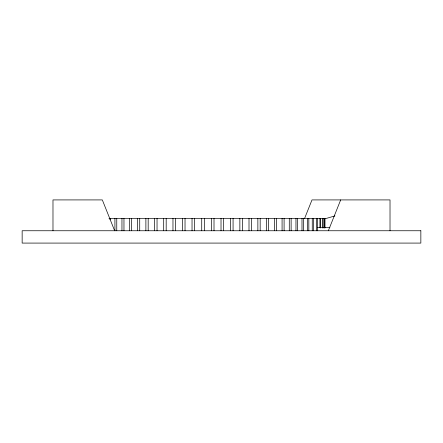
<?xml version="1.0" encoding="UTF-8"?>
<svg xmlns="http://www.w3.org/2000/svg" width="443" height="443" viewBox="0 0 443 443"><rect width="100%" height="100%" fill="white"/><g stroke="black" fill="none" stroke-linecap="round" stroke-linejoin="round"><path stroke-width="0.66" d="M304.551 218.543L311.999 199.915L390.017 199.915L390.017 230.753M328.346 230.753L340.678 199.915M334.947 215.913L326.319 218.416L108.967 218.416M317.432 227.669L329.874 227.669M114.654 230.753L102.322 199.915L52.983 199.915L52.983 230.753M324.996 218.416L324.996 228.012M324.569 218.416L324.569 228.012M323.196 218.416L323.196 228.012M322.598 218.416L322.598 228.012M320.671 218.416L320.671 228.012M319.912 218.416L319.912 227.669M317.432 218.416L317.432 230.753M316.44 218.416L316.44 230.753M313.489 218.416L313.489 230.753M312.26 218.416L312.26 230.753M308.826 218.416L308.826 230.753M307.436 218.416L307.436 230.753M303.527 218.416L303.527 230.753M301.993 218.416L301.993 230.753M297.618 218.416L297.618 230.753M295.968 218.416L295.968 230.753M291.129 218.416L291.129 230.753M289.29 218.416L289.29 230.753M284.09 218.416L284.09 230.753M282.08 218.416L282.08 230.753M276.548 218.416L276.548 230.753M274.411 218.416L274.411 230.753M268.558 218.416L268.558 230.753M266.326 218.416L266.326 230.753M260.163 218.416L260.163 230.753M257.87 218.416L257.87 230.753M251.408 218.416L251.408 230.753M249.005 218.416L249.005 230.753M242.349 218.416L242.349 230.753M239.862 218.416L239.862 230.753M233.073 218.416L233.073 230.753M230.515 218.416L230.515 230.753M223.61 218.416L223.61 230.753M221.018 218.416L221.018 230.753M214.008 218.416L214.008 230.753M211.422 218.416L211.422 230.753M204.323 218.416L204.323 230.753M201.72 218.416L201.72 230.753M194.627 218.416L194.627 230.753M192.035 218.416L192.035 230.753M185.03 218.416L185.03 230.753M182.433 218.416L182.433 230.753M175.528 218.416L175.528 230.753M172.969 218.416L172.969 230.753M166.18 218.416L166.18 230.753M163.694 218.416L163.694 230.753M157.038 218.416L157.038 230.753M154.635 218.416L154.635 230.753M148.178 218.416L148.178 230.753M145.885 218.416L145.885 230.753M139.722 218.416L139.722 230.753M137.491 218.416L137.491 230.753M131.637 218.416L131.637 230.753M129.5 218.416L129.5 230.753M123.962 218.416L123.962 230.753M121.958 218.416L121.958 230.753M116.758 218.416L116.758 230.753M114.92 218.416L114.92 230.753M110.08 218.416L110.08 219.789M420.85 230.753L22.15 230.753L22.15 243.085L420.85 243.085L420.85 230.753"/></g></svg>
